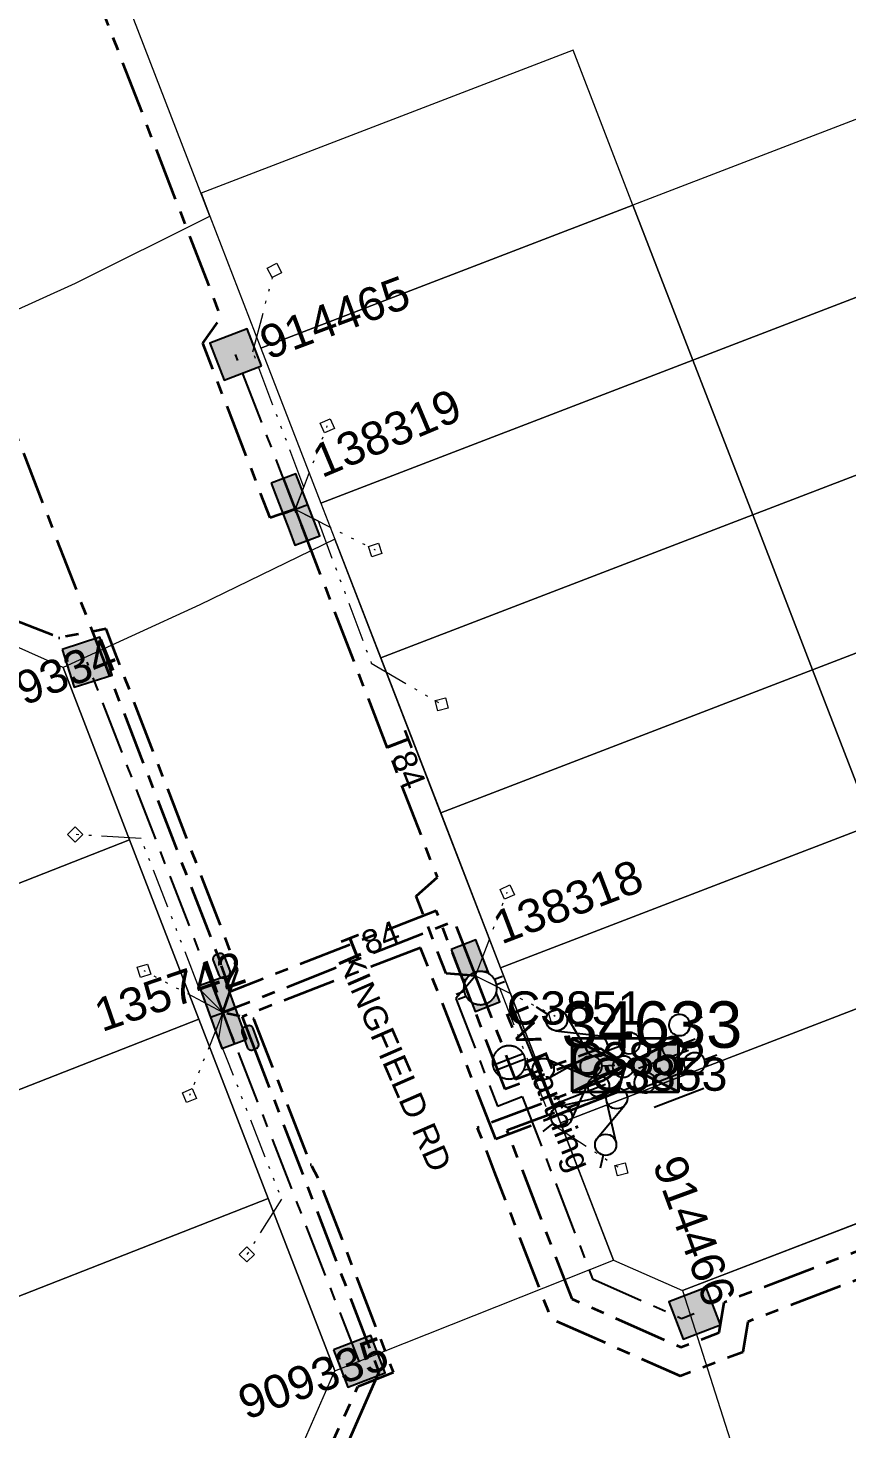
# Model space of a CAD drawing. Header units: metres. Extents: x 0 to 311505, y 0 to 6270811.
# Drawn here: x 310600.1 to 310661.7, y 6270496.5 to 6270601.9 of the extents above; entities that cross this region are included whole.
import ezdxf
from ezdxf.enums import TextEntityAlignment as Align

# ---------------------------------------------------------------- set-up
doc = ezdxf.new("R2010")
doc.units = ezdxf.units.M
doc.linetypes.add('Cable Exist UG', pattern=[7, 4, -1, 1, -1])
doc.linetypes.add('PHANTOMX2', pattern=[6.6, 3, -0.75, 0.2, -0.75, 0.2, -0.75, 0.2, -0.75])
doc.layers.get('0').update_dxf_attribs({"color": 6})
for name, color, linetype, lineweight in [('_User Miscellaneous1', 30, 'Continuous', 13), ('_User_HV_Exist', 1, 'Continuous', 35), ('_User_LV_Exist', 5, 'Continuous', 35), ('Cadastre Land Parcels_SP_EXT', 118, 'Continuous', 15), ('Cadastre Roads_SP_EXT', 218, 'Continuous', 15), ('Mains_HV_EXT', 13, 'Continuous', 25), ('Mains_LV_EXT', 163, 'Continuous', 25), ('Mains_LV_SL_EXT', 135, 'Continuous', 25), ('Services_SP_EXT', 42, 'PHANTOMX2', 20)]:
    doc.layers.add(name, color=color, linetype=linetype, lineweight=lineweight)
for name, color, linetype in [('Equip_HV_EXT', 7, 'Continuous'), ('Equip_LV_EXT', 7, 'Continuous'), ('Sub_SP_EXT', 7, 'Continuous'), ('SupportsUG_SP_LV_EXT', 7, 'Continuous'), ('SupportsUG_SP_LV_SL_EXT', 7, 'Continuous')]:
    doc.layers.add(name, color=color, linetype=linetype)
doc.styles.add('COLUMN_LABEL', font='arial.ttf', dxfattribs={"height": 2})
doc.styles.add('iecARIAL', font='arial.ttf', dxfattribs={"height": 2})
doc.styles.add('POLE_LABEL', font='arial.ttf', dxfattribs={"height": 2})
doc.styles.get("Standard").update_dxf_attribs({"font": 'arial.ttf'})
doc.styles.add('SWITCH_LABEL', font='arial.ttf', dxfattribs={"height": 2})
doc.linetypes.add('Cable E UG', pattern='A,5,-0.1,["E",Standard,S=1.5,R=0,X=0,Y=-0.75],-1.45', length=6.55)

# ---------------------------------------------------------------- blocks, each defined once
blk = doc.blocks.new('SUB_PADMOUNT_EXT')
at = {"ltscale": 10}
h = blk.add_hatch(color=256, dxfattribs=at)
h.dxf.hatch_style = 1
h.paths.add_polyline_path([(4, -2), (0, 0), (4, 2)])
h.paths.add_polyline_path([(-4, -2), (-4, 2), (0, 0)])
blk.add_line((4, 2), (-4, -2))
blk.add_lwpolyline([(-4, -2), (4, -2), (4, 2), (-4, 2)], close=True)
at = {"ltscale": 10, "flags": 128}
for points in [[(-4, -2), (-4, 2), (0, 0)], [(4, -2), (0, 0), (4, 2)]]:
    blk.add_lwpolyline(points, close=True, dxfattribs=at)
at = {"flags": 8}
blk.add_attdef('ASSET_NUM', text='', height=2.5, dxfattribs=at).set_placement((0, 5), align=Align.MIDDLE_CENTER)
for tag, flags, p in [('STREET_CODE', 9, (1.5, 0)), ('OPERATING_VOLTAGE', 9, (1.5, -0.4)), ('ORIENTATION', 9, (1.5, -0.6)), ('OWNED_BY', 9, (1.5, -0.8)), ('OPERATED_BY', 9, (1.5, -1)), ('NO_PHASES', 9, (1.5, -0.2)), ('CONSTRUCTED_VOLTAGE', 9, (1.5, -1.4)), ('SECONDARY_VOLTAGE', 9, (1.5, -1.6)), ('STATE', 9, (1.5, -1.8)), ('SUBSTATION_TYPE', 9, (1.5, -2.2)), ('MAINTAINED_BY', 9, (1.5, -1.2)), ('PARENT', 9, (1.5, -2)), ('SUBURB', 9, (1.5, -2.8)), ('STREETNAME', 9, (1.5, -3)), ('USAGE', 9, (1.5, -2.4)), ('LEGEND', 9, (1.5, -2.6)), ('LOCATION', 9, (1.5, -3.2)), ('Z', 1, (1.5, -3.6)), ('NOTES', 9, (1.5, -3.4))]:
    blk.add_attdef(tag, text='', height=0.2, dxfattribs=dict(flags=flags)).set_placement(p, align=Align.MIDDLE_LEFT)
blk = doc.blocks.new('COLUMN_EXT')
blk.add_hatch(color=256).paths.add_polyline_path([(1.5, -1.5), (1.5, 1.5), (-1.5, 1.5), (-1.5, -1.5)])
blk.add_lwpolyline([(1.5, 1.5), (-1.5, 1.5), (-1.5, -1.5), (1.5, -1.5)], close=True)
at = {"flags": 1}
blk.add_attdef('Z', (-1.81, 2.35), '', height=0.2, rotation=180, dxfattribs=at)
at = {"flags": 9}
for tag, p in [('STREETNAME', (-1.81, 1.6)), ('LOCATION', (-1.81, 1.4)), ('SUBURB', (-1.81, 1.8)), ('LEGEND', (-1.81, 1.2)), ('USAGE', (-1.81, 1)), ('NOTES', (-1.81, 2)), ('COLUMN_TYPE', (-1.81, 0.4)), ('OWNED_BY', (-1.81, 0.6)), ('STATE', (-1.81, 0.8))]:
    blk.add_attdef(tag, text='', height=0.2, rotation=180, dxfattribs=at).set_placement(p, align=Align.MIDDLE_LEFT)
for tag, style, p in [('STRUCTURE_PLANT_NUMBER', 'POLE_LABEL', (-1.81, -0.03)), ('STREET_CODE', 'COLUMN_LABEL', (-1.81, 0.2))]:
    blk.add_attdef(tag, text='', height=0.2, rotation=180, dxfattribs=dict(at, style=style)).set_placement(p, align=Align.MIDDLE_LEFT)
at = {"style": 'COLUMN_LABEL', "width": 0.9, "flags": 8}
blk.add_attdef('ASSET_NUM', text='', height=2, rotation=270, dxfattribs=at).set_placement((2, -4), align=Align.MIDDLE_LEFT)
blk = doc.blocks.new('PILLAR_EXT')
blk.add_hatch(color=256).paths.add_polyline_path([(-2.5, 1), (-2.5, -1), (2.5, -1), (2.5, 1)])
for p, q in [((-2.5, 0), (2.5, 0)), ((0, 1), (0, -1))]:
    blk.add_line(p, q)
at = {"ltscale": 10}
blk.add_line((2.5, 0), (-2.5, 0), dxfattribs=at)
blk.add_lwpolyline([(-2.5, -1), (-1.25, -1), (1.25, -1), (2.5, -1), (2.5, 1), (-2.5, 1)], close=True)
at = {"width": 0.9, "flags": 8}
blk.add_attdef('ASSET_NUM', text='', height=2, rotation=90, dxfattribs=at).set_placement((-2, 4), align=Align.MIDDLE_LEFT)
for tag, p, flags in [('OWNED_BY', (0, -0.2), 9), ('STATE', (0, -0.4), 9), ('SUPPORT_TYPE', (0, -0.6), 9), ('USAGE', (0, -0.8), 9), ('LEGEND', (0, -1), 9), ('LOCATION', (0, -1.2), 9), ('STREETNAME', (0, -1.8), 9), ('SUBURB', (0, -2), 1), ('NOTES', (0, -1.4), 9), ('PARENT', (0, -1.6), 9)]:
    blk.add_attdef(tag, p, '', height=0.2, dxfattribs=dict(flags=flags))
blk = doc.blocks.new('CCP_EXT')
at = {"flags": 9}
for tag, p in [('STATE', (0, -1.8)), ('USAGE', (0, -1.2)), ('LEGEND', (0, -1.4)), ('LIFE_SUPPORT', (0, -1.6)), ('NOTES', (0, -2))]:
    blk.add_attdef(tag, text='', height=0.2, dxfattribs=at).set_placement(p, align=Align.MIDDLE_LEFT)
at = {"transparency": 33554687}
blk.add_wipeout([(0, 0.57), (0.57, 0), (0, -0.57), (-0.57, 0)], dxfattribs=at)
blk.add_lwpolyline([(-0.57, 0), (0, 0.57), (0.57, 0), (0, -0.57), (-0.57, 0)])
at = {"flags": 1}
blk.add_attdef('Z', (0, 0), '', height=0.2, dxfattribs=at)
at = {"flags": 9}
for tag, p in [('CCP_TYPE', (0, 0)), ('CONSTRUCTED_VOLTAGE', (0, -0.2)), ('OPERATING_VOLTAGE', (0, -0.6)), ('ORIENTATION', (0, -0.8)), ('OWNED_BY', (0, -1)), ('NO_PHASES', (0, -0.4))]:
    blk.add_attdef(tag, text='', height=0.2, dxfattribs=at).set_placement(p, align=Align.MIDDLE_LEFT)
blk = doc.blocks.new('HV_STJ_EXT')
h = blk.add_hatch(color=256)
edge = h.paths.add_edge_path()
edge.add_ellipse((-0.59, 0.13), major_axis=(0.226, 0.226), ratio=1, start_angle=45, end_angle=135)
edge.add_line((-0.91, 0.13), (-0.91, -0.13))
edge.add_ellipse((-0.59, -0.13), major_axis=(0.226, 0.226), ratio=1, start_angle=135, end_angle=225)
edge.add_line((-0.59, -0.45), (0.59, -0.45))
edge.add_ellipse((0.59, -0.13), major_axis=(-0.226, 0.226), ratio=1, start_angle=135, end_angle=225)
edge.add_line((0.91, -0.13), (0.91, 0.13))
edge.add_ellipse((0.59, 0.13), major_axis=(-0.226, 0.226), ratio=1, start_angle=225, end_angle=315)
edge.add_line((0.59, 0.45), (-0.59, 0.45))
blk.add_lwpolyline([(-0.91, 0.13), (-0.91, -0.13, 0.414214), (-0.59, -0.45), (0.59, -0.45, 0.414214), (0.91, -0.13), (0.91, 0.13, 0.414214), (0.59, 0.45), (-0.59, 0.45, 0.414214)], format="xyb", close=True)
for tag, flags, p in [('ORIENTATION', 9, (1.5, 0)), ('Z', 1, (1.5, -0.8)), ('USAGE', 9, (1.5, -0.2)), ('LEGEND', 9, (1.5, -0.4)), ('NOTES', 9, (1.5, -0.6))]:
    blk.add_attdef(tag, text='', height=0.2, dxfattribs=dict(flags=flags)).set_placement(p, align=Align.MIDDLE_LEFT)
blk = doc.blocks.new('LV_UG_DFUSE_CLOSED_EXT')
for points in [[(1, 0), (0, 0)], [(5.04, 0.73), (2.16, -0.72)], [(5.05, -0.71), (2.16, 0.72)], [(6.2, 0.01), (7.2, 0.01)]]:
    blk.add_lwpolyline(points)
for centre in [(1.8, 0), (5.4, 0.01)]:
    blk.add_circle(centre, 0.8)
at = {"flags": 9}
for tag, p in [('ACTUAL_STATUS', (0, 0)), ('CONSTRUCTED_VOLTAGE', (0, -0.2)), ('OPERATING_VOLTAGE', (0, -0.6)), ('ORIENTATION', (0, -0.8)), ('STATE', (0, -1)), ('NO_PHASES', (0, -0.4)), ('SWITCH_TYPE', (0, -1.2)), ('USAGE', (0, -1.4)), ('NOTES', (0, -1.6))]:
    blk.add_attdef(tag, text='', height=0.2, dxfattribs=at).set_placement(p, align=Align.MIDDLE_LEFT)
at = {"flags": 1}
blk.add_attdef('Z', (0, 0), '', height=0.2, dxfattribs=at)
blk = doc.blocks.new('LV_UG_LINKS_OPEN_EXT')
at = {"layer": 'Equip_LV_EXT'}
for tag, height, flags, p in [('NO_PHASES', 0.167, 9, (3.17, -2)), ('OPERATING_VOLTAGE', 0.2, 9, (3, -2.6)), ('ORIENTATION', 0.2, 9, (3, -2.8)), ('STATE', 0.2, 9, (3, -3)), ('SWITCH_TYPE', 0.2, 9, (3, -3.2)), ('OWNED_BY', 0.2, 9, (3, -3.8)), ('OPERATED_BY', 0.2, 9, (3, -4)), ('USAGE', 0.2, 9, (3, -3.4)), ('NOTES', 0.2, 9, (3, -3.6)), ('MAINTAINED_BY', 0.2, 9, (3, -4.2)), ('TYPE', 0.2, 9, (3, -4.6)), ('Z', 0.2, 1, (3, -4.8)), ('NUMBER_OF_PHASES', 0.2, 9, (3, -4.4))]:
    blk.add_attdef(tag, text='', height=height, dxfattribs=dict(at, flags=flags)).set_placement(p, align=Align.MIDDLE_LEFT)
at = {"transparency": 33554687}
blk.add_wipeout([(4, 1.25), (3.97, 1.25), (3.94, 1.25), (3.91, 1.25), (3.88, 1.24), (3.85, 1.24), (3.82, 1.24), (3.79, 1.23), (3.76, 1.23), (3.73, 1.22), (3.7, 1.21), (3.67, 1.2), (3.64, 1.2), (3.61, 1.19), (3.58, 1.18), (3.55, 1.17), (3.52, 1.15), (3.49, 1.14), (3.47, 1.13), (3.44, 1.12), (3.41, 1.1), (3.38, 1.09), (3.36, 1.07), (3.33, 1.06), (3.31, 1.04), (3.28, 1.02), (3.26, 1), (3.23, 0.99), (3.21, 0.97), (3.18, 0.95), (3.16, 0.93), (3.14, 0.91), (3.12, 0.88), (3.09, 0.86), (3.07, 0.84), (3.05, 0.82), (3.03, 0.79), (3.01, 0.77), (3, 0.74), (2.98, 0.72), (2.96, 0.69), (2.94, 0.67), (2.93, 0.64), (2.91, 0.62), (2.9, 0.59), (2.88, 0.56), (2.87, 0.53), (2.86, 0.51), (2.85, 0.48), (2.83, 0.45), (2.82, 0.42), (2.81, 0.39), (2.8, 0.36), (2.8, 0.33), (2.79, 0.3), (2.78, 0.27), (2.77, 0.24), (2.77, 0.21), (2.76, 0.18), (2.76, 0.15), (2.76, 0.12), (2.75, 0.09), (2.75, 0.06), (2.75, 0.03), (2.75, 0), (2.75, -0.03), (2.75, -0.06), (2.75, -0.09), (2.76, -0.12), (2.76, -0.15), (2.76, -0.18), (2.77, -0.21), (2.77, -0.24), (2.78, -0.27), (2.79, -0.3), (2.8, -0.33), (2.8, -0.36), (2.81, -0.39), (2.82, -0.42), (2.83, -0.45), (2.85, -0.48), (2.86, -0.51), (2.87, -0.53), (2.88, -0.56), (2.9, -0.59), (2.91, -0.62), (2.93, -0.64), (2.94, -0.67), (2.96, -0.69), (2.98, -0.72), (3, -0.74), (3.01, -0.77), (3.03, -0.79), (3.05, -0.82), (3.07, -0.84), (3.09, -0.86), (3.12, -0.88), (3.14, -0.91), (3.16, -0.93), (3.18, -0.95), (3.21, -0.97), (3.23, -0.99), (3.26, -1), (3.28, -1.02), (3.31, -1.04), (3.33, -1.06), (3.36, -1.07), (3.38, -1.09), (3.41, -1.1), (3.44, -1.12), (3.47, -1.13), (3.49, -1.14), (3.52, -1.15), (3.55, -1.17), (3.58, -1.18), (3.61, -1.19), (3.64, -1.2), (3.67, -1.2), (3.7, -1.21), (3.73, -1.22), (3.76, -1.23), (3.79, -1.23), (3.82, -1.24), (3.85, -1.24), (3.88, -1.24), (3.91, -1.25), (3.94, -1.25), (3.97, -1.25), (4, -1.25), (4.03, -1.25), (4.06, -1.25), (4.09, -1.25), (4.12, -1.24), (4.15, -1.24), (4.18, -1.24), (4.21, -1.23), (4.24, -1.23), (4.27, -1.22), (4.3, -1.21), (4.33, -1.2), (4.36, -1.2), (4.39, -1.19), (4.42, -1.18), (4.45, -1.17), (4.48, -1.15), (4.51, -1.14), (4.53, -1.13), (4.56, -1.12), (4.59, -1.1), (4.62, -1.09), (4.64, -1.07), (4.67, -1.06), (4.69, -1.04), (4.72, -1.02), (4.74, -1), (4.77, -0.99), (4.79, -0.97), (4.82, -0.95), (4.84, -0.93), (4.86, -0.91), (4.88, -0.88), (4.91, -0.86), (4.93, -0.84), (4.95, -0.82), (4.97, -0.79), (4.99, -0.77), (5, -0.74), (5.02, -0.72), (5.04, -0.69), (5.06, -0.67), (5.07, -0.64), (5.09, -0.62), (5.1, -0.59), (5.12, -0.56), (5.13, -0.53), (5.14, -0.51), (5.15, -0.48), (5.17, -0.45), (5.18, -0.42), (5.19, -0.39), (5.2, -0.36), (5.2, -0.33), (5.21, -0.3), (5.22, -0.27), (5.23, -0.24), (5.23, -0.21), (5.24, -0.18), (5.24, -0.15), (5.24, -0.12), (5.25, -0.09), (5.25, -0.06), (5.25, -0.03), (5.25, 0), (5.25, 0.03), (5.25, 0.06), (5.25, 0.09), (5.24, 0.12), (5.24, 0.15), (5.24, 0.18), (5.23, 0.21), (5.23, 0.24), (5.22, 0.27), (5.21, 0.3), (5.2, 0.33), (5.2, 0.36), (5.19, 0.39), (5.18, 0.42), (5.17, 0.45), (5.15, 0.48), (5.14, 0.51), (5.13, 0.53), (5.12, 0.56), (5.1, 0.59), (5.09, 0.62), (5.07, 0.64), (5.06, 0.67), (5.04, 0.69), (5.02, 0.72), (5, 0.74), (4.99, 0.77), (4.97, 0.79), (4.95, 0.82), (4.93, 0.84), (4.91, 0.86), (4.88, 0.88), (4.86, 0.91), (4.84, 0.93), (4.82, 0.95), (4.79, 0.97), (4.77, 0.99), (4.74, 1), (4.72, 1.02), (4.69, 1.04), (4.67, 1.06), (4.64, 1.07), (4.62, 1.09), (4.59, 1.1), (4.56, 1.12), (4.53, 1.13), (4.51, 1.14), (4.48, 1.15), (4.45, 1.17), (4.42, 1.18), (4.39, 1.19), (4.36, 1.2), (4.33, 1.2), (4.3, 1.21), (4.27, 1.22), (4.24, 1.23), (4.21, 1.23), (4.18, 1.24), (4.15, 1.24), (4.12, 1.24), (4.09, 1.25), (4.06, 1.25), (4.03, 1.25)], dxfattribs=at).dxf.layer = 'Equip_LV_EXT'
at = {"layer": 'Equip_LV_EXT'}
for p, q in [((3.79, 1.86), (3.79, 1.23)), ((4.21, 1.86), (4.21, 1.23)), ((3.79, -1.23), (3.79, -1.86)), ((4.21, -1.23), (4.21, -1.86))]:
    blk.add_line(p, q, dxfattribs=at)
at = {"layer": 'Equip_LV_EXT', "flags": 128}
blk.add_lwpolyline([(4, 1.25), (3.97, 1.25), (3.94, 1.25), (3.91, 1.25), (3.88, 1.24), (3.85, 1.24), (3.82, 1.24), (3.79, 1.23), (3.76, 1.23), (3.73, 1.22), (3.7, 1.21), (3.67, 1.2), (3.64, 1.2), (3.61, 1.19), (3.58, 1.18), (3.55, 1.17), (3.52, 1.15), (3.49, 1.14), (3.47, 1.13), (3.44, 1.12), (3.41, 1.1), (3.38, 1.09), (3.36, 1.07), (3.33, 1.06), (3.31, 1.04), (3.28, 1.02), (3.26, 1), (3.23, 0.99), (3.21, 0.97), (3.18, 0.95), (3.16, 0.93), (3.14, 0.91), (3.12, 0.88), (3.09, 0.86), (3.07, 0.84), (3.05, 0.82), (3.03, 0.79), (3.01, 0.77), (3, 0.74), (2.98, 0.72), (2.96, 0.69), (2.94, 0.67), (2.93, 0.64), (2.91, 0.62), (2.9, 0.59), (2.88, 0.56), (2.87, 0.53), (2.86, 0.51), (2.85, 0.48), (2.83, 0.45), (2.82, 0.42), (2.81, 0.39), (2.8, 0.36), (2.8, 0.33), (2.79, 0.3), (2.78, 0.27), (2.77, 0.24), (2.77, 0.21), (2.76, 0.18), (2.76, 0.15), (2.76, 0.12), (2.75, 0.09), (2.75, 0.06), (2.75, 0.03), (2.75, 0), (2.75, -0.03), (2.75, -0.06), (2.75, -0.09), (2.76, -0.12), (2.76, -0.15), (2.76, -0.18), (2.77, -0.21), (2.77, -0.24), (2.78, -0.27), (2.79, -0.3), (2.8, -0.33), (2.8, -0.36), (2.81, -0.39), (2.82, -0.42), (2.83, -0.45), (2.85, -0.48), (2.86, -0.51), (2.87, -0.53), (2.88, -0.56), (2.9, -0.59), (2.91, -0.62), (2.93, -0.64), (2.94, -0.67), (2.96, -0.69), (2.98, -0.72), (3, -0.74), (3.01, -0.77), (3.03, -0.79), (3.05, -0.82), (3.07, -0.84), (3.09, -0.86), (3.12, -0.88), (3.14, -0.91), (3.16, -0.93), (3.18, -0.95), (3.21, -0.97), (3.23, -0.99), (3.26, -1), (3.28, -1.02), (3.31, -1.04), (3.33, -1.06), (3.36, -1.07), (3.38, -1.09), (3.41, -1.1), (3.44, -1.12), (3.47, -1.13), (3.49, -1.14), (3.52, -1.15), (3.55, -1.17), (3.58, -1.18), (3.61, -1.19), (3.64, -1.2), (3.67, -1.2), (3.7, -1.21), (3.73, -1.22), (3.76, -1.23), (3.79, -1.23), (3.82, -1.24), (3.85, -1.24), (3.88, -1.24), (3.91, -1.25), (3.94, -1.25), (3.97, -1.25), (4, -1.25), (4.03, -1.25), (4.06, -1.25), (4.09, -1.25), (4.12, -1.24), (4.15, -1.24), (4.18, -1.24), (4.21, -1.23), (4.24, -1.23), (4.27, -1.22), (4.3, -1.21), (4.33, -1.2), (4.36, -1.2), (4.39, -1.19), (4.42, -1.18), (4.45, -1.17), (4.48, -1.15), (4.51, -1.14), (4.53, -1.13), (4.56, -1.12), (4.59, -1.1), (4.62, -1.09), (4.64, -1.07), (4.67, -1.06), (4.69, -1.04), (4.72, -1.02), (4.74, -1), (4.77, -0.99), (4.79, -0.97), (4.82, -0.95), (4.84, -0.93), (4.86, -0.91), (4.88, -0.88), (4.91, -0.86), (4.93, -0.84), (4.95, -0.82), (4.97, -0.79), (4.99, -0.77), (5, -0.74), (5.02, -0.72), (5.04, -0.69), (5.06, -0.67), (5.07, -0.64), (5.09, -0.62), (5.1, -0.59), (5.12, -0.56), (5.13, -0.53), (5.14, -0.51), (5.15, -0.48), (5.17, -0.45), (5.18, -0.42), (5.19, -0.39), (5.2, -0.36), (5.2, -0.33), (5.21, -0.3), (5.22, -0.27), (5.23, -0.24), (5.23, -0.21), (5.24, -0.18), (5.24, -0.15), (5.24, -0.12), (5.25, -0.09), (5.25, -0.06), (5.25, -0.03), (5.25, 0), (5.25, 0.03), (5.25, 0.06), (5.25, 0.09), (5.24, 0.12), (5.24, 0.15), (5.24, 0.18), (5.23, 0.21), (5.23, 0.24), (5.22, 0.27), (5.21, 0.3), (5.2, 0.33), (5.2, 0.36), (5.19, 0.39), (5.18, 0.42), (5.17, 0.45), (5.15, 0.48), (5.14, 0.51), (5.13, 0.53), (5.12, 0.56), (5.1, 0.59), (5.09, 0.62), (5.07, 0.64), (5.06, 0.67), (5.04, 0.69), (5.02, 0.72), (5, 0.74), (4.99, 0.77), (4.97, 0.79), (4.95, 0.82), (4.93, 0.84), (4.91, 0.86), (4.88, 0.88), (4.86, 0.91), (4.84, 0.93), (4.82, 0.95), (4.79, 0.97), (4.77, 0.99), (4.74, 1), (4.72, 1.02), (4.69, 1.04), (4.67, 1.06), (4.64, 1.07), (4.62, 1.09), (4.59, 1.1), (4.56, 1.12), (4.53, 1.13), (4.51, 1.14), (4.48, 1.15), (4.45, 1.17), (4.42, 1.18), (4.39, 1.19), (4.36, 1.2), (4.33, 1.2), (4.3, 1.21), (4.27, 1.22), (4.24, 1.23), (4.21, 1.23), (4.18, 1.24), (4.15, 1.24), (4.12, 1.24), (4.09, 1.25), (4.06, 1.25), (4.03, 1.25)], close=True, dxfattribs=at)
at = {"layer": 'Equip_LV_EXT', "flags": 9}
for tag, p in [('ACTUAL_STATUS', (3.17, -1.67)), ('CONSTRUCTED_VOLTAGE', (3.17, -1.83))]:
    blk.add_attdef(tag, text='', height=0.167, dxfattribs=at).set_placement(p, align=Align.MIDDLE_LEFT)
blk = doc.blocks.new('LV_UG_LINKS_CLOSED_EXT')
at = {"layer": 'Equip_LV_EXT'}
for tag, flags, p in [('ACTUAL_STATUS', 9, (3, -2)), ('CONSTRUCTED_VOLTAGE', 9, (3, -2.2)), ('OPERATING_VOLTAGE', 9, (3, -2.6)), ('ORIENTATION', 9, (3, -2.8)), ('STATE', 9, (3, -3)), ('SWITCH_TYPE', 9, (3, -3.2)), ('NO_PHASES', 9, (3, -2.4)), ('OWNED_BY', 9, (3, -3.8)), ('OPERATED_BY', 9, (3, -4)), ('USAGE', 9, (3, -3.4)), ('NOTES', 9, (3, -3.6)), ('MAINTAINED_BY', 9, (3, -4.2)), ('TYPE', 9, (3, -4.6)), ('Z', 1, (3, -4.8)), ('NUMBER_OF_PHASES', 9, (3, -4.4))]:
    blk.add_attdef(tag, text='', height=0.2, dxfattribs=dict(at, flags=flags)).set_placement(p, align=Align.MIDDLE_LEFT)
at = {"transparency": 33554687}
blk.add_wipeout([(4, 1.25), (3.97, 1.25), (3.94, 1.25), (3.91, 1.25), (3.88, 1.24), (3.85, 1.24), (3.82, 1.24), (3.79, 1.23), (3.76, 1.23), (3.73, 1.22), (3.7, 1.21), (3.67, 1.2), (3.64, 1.2), (3.61, 1.19), (3.58, 1.18), (3.55, 1.17), (3.52, 1.15), (3.49, 1.14), (3.47, 1.13), (3.44, 1.12), (3.41, 1.1), (3.38, 1.09), (3.36, 1.07), (3.33, 1.06), (3.31, 1.04), (3.28, 1.02), (3.26, 1), (3.23, 0.99), (3.21, 0.97), (3.18, 0.95), (3.16, 0.93), (3.14, 0.91), (3.12, 0.88), (3.09, 0.86), (3.07, 0.84), (3.05, 0.82), (3.03, 0.79), (3.01, 0.77), (3, 0.74), (2.98, 0.72), (2.96, 0.69), (2.94, 0.67), (2.93, 0.64), (2.91, 0.62), (2.9, 0.59), (2.88, 0.56), (2.87, 0.53), (2.86, 0.51), (2.85, 0.48), (2.83, 0.45), (2.82, 0.42), (2.81, 0.39), (2.8, 0.36), (2.8, 0.33), (2.79, 0.3), (2.78, 0.27), (2.77, 0.24), (2.77, 0.21), (2.76, 0.18), (2.76, 0.15), (2.76, 0.12), (2.75, 0.09), (2.75, 0.06), (2.75, 0.03), (2.75, 0), (2.75, -0.03), (2.75, -0.06), (2.75, -0.09), (2.76, -0.12), (2.76, -0.15), (2.76, -0.18), (2.77, -0.21), (2.77, -0.24), (2.78, -0.27), (2.79, -0.3), (2.8, -0.33), (2.8, -0.36), (2.81, -0.39), (2.82, -0.42), (2.83, -0.45), (2.85, -0.48), (2.86, -0.51), (2.87, -0.53), (2.88, -0.56), (2.9, -0.59), (2.91, -0.62), (2.93, -0.64), (2.94, -0.67), (2.96, -0.69), (2.98, -0.72), (3, -0.74), (3.01, -0.77), (3.03, -0.79), (3.05, -0.82), (3.07, -0.84), (3.09, -0.86), (3.12, -0.88), (3.14, -0.91), (3.16, -0.93), (3.18, -0.95), (3.21, -0.97), (3.23, -0.99), (3.26, -1), (3.28, -1.02), (3.31, -1.04), (3.33, -1.06), (3.36, -1.07), (3.38, -1.09), (3.41, -1.1), (3.44, -1.12), (3.47, -1.13), (3.49, -1.14), (3.52, -1.15), (3.55, -1.17), (3.58, -1.18), (3.61, -1.19), (3.64, -1.2), (3.67, -1.2), (3.7, -1.21), (3.73, -1.22), (3.76, -1.23), (3.79, -1.23), (3.82, -1.24), (3.85, -1.24), (3.88, -1.24), (3.91, -1.25), (3.94, -1.25), (3.97, -1.25), (4, -1.25), (4.03, -1.25), (4.06, -1.25), (4.09, -1.25), (4.12, -1.24), (4.15, -1.24), (4.18, -1.24), (4.21, -1.23), (4.24, -1.23), (4.27, -1.22), (4.3, -1.21), (4.33, -1.2), (4.36, -1.2), (4.39, -1.19), (4.42, -1.18), (4.45, -1.17), (4.48, -1.15), (4.51, -1.14), (4.53, -1.13), (4.56, -1.12), (4.59, -1.1), (4.62, -1.09), (4.64, -1.07), (4.67, -1.06), (4.69, -1.04), (4.72, -1.02), (4.74, -1), (4.77, -0.99), (4.79, -0.97), (4.82, -0.95), (4.84, -0.93), (4.86, -0.91), (4.88, -0.88), (4.91, -0.86), (4.93, -0.84), (4.95, -0.82), (4.97, -0.79), (4.99, -0.77), (5, -0.74), (5.02, -0.72), (5.04, -0.69), (5.06, -0.67), (5.07, -0.64), (5.09, -0.62), (5.1, -0.59), (5.12, -0.56), (5.13, -0.53), (5.14, -0.51), (5.15, -0.48), (5.17, -0.45), (5.18, -0.42), (5.19, -0.39), (5.2, -0.36), (5.2, -0.33), (5.21, -0.3), (5.22, -0.27), (5.23, -0.24), (5.23, -0.21), (5.24, -0.18), (5.24, -0.15), (5.24, -0.12), (5.25, -0.09), (5.25, -0.06), (5.25, -0.03), (5.25, 0), (5.25, 0.03), (5.25, 0.06), (5.25, 0.09), (5.24, 0.12), (5.24, 0.15), (5.24, 0.18), (5.23, 0.21), (5.23, 0.24), (5.22, 0.27), (5.21, 0.3), (5.2, 0.33), (5.2, 0.36), (5.19, 0.39), (5.18, 0.42), (5.17, 0.45), (5.15, 0.48), (5.14, 0.51), (5.13, 0.53), (5.12, 0.56), (5.1, 0.59), (5.09, 0.62), (5.07, 0.64), (5.06, 0.67), (5.04, 0.69), (5.02, 0.72), (5, 0.74), (4.99, 0.77), (4.97, 0.79), (4.95, 0.82), (4.93, 0.84), (4.91, 0.86), (4.88, 0.88), (4.86, 0.91), (4.84, 0.93), (4.82, 0.95), (4.79, 0.97), (4.77, 0.99), (4.74, 1), (4.72, 1.02), (4.69, 1.04), (4.67, 1.06), (4.64, 1.07), (4.62, 1.09), (4.59, 1.1), (4.56, 1.12), (4.53, 1.13), (4.51, 1.14), (4.48, 1.15), (4.45, 1.17), (4.42, 1.18), (4.39, 1.19), (4.36, 1.2), (4.33, 1.2), (4.3, 1.21), (4.27, 1.22), (4.24, 1.23), (4.21, 1.23), (4.18, 1.24), (4.15, 1.24), (4.12, 1.24), (4.09, 1.25), (4.06, 1.25), (4.03, 1.25)], dxfattribs=at).dxf.layer = 'Equip_LV_EXT'
at = {"layer": 'Equip_LV_EXT'}
for p, q in [((3.79, 1.23), (3.79, -1.23)), ((4.21, 1.23), (4.21, -1.23))]:
    blk.add_line(p, q, dxfattribs=at)
at = {"layer": 'Equip_LV_EXT', "flags": 128}
blk.add_lwpolyline([(4, 1.25), (3.97, 1.25), (3.94, 1.25), (3.91, 1.25), (3.88, 1.24), (3.85, 1.24), (3.82, 1.24), (3.79, 1.23), (3.76, 1.23), (3.73, 1.22), (3.7, 1.21), (3.67, 1.2), (3.64, 1.2), (3.61, 1.19), (3.58, 1.18), (3.55, 1.17), (3.52, 1.15), (3.49, 1.14), (3.47, 1.13), (3.44, 1.12), (3.41, 1.1), (3.38, 1.09), (3.36, 1.07), (3.33, 1.06), (3.31, 1.04), (3.28, 1.02), (3.26, 1), (3.23, 0.99), (3.21, 0.97), (3.18, 0.95), (3.16, 0.93), (3.14, 0.91), (3.12, 0.88), (3.09, 0.86), (3.07, 0.84), (3.05, 0.82), (3.03, 0.79), (3.01, 0.77), (3, 0.74), (2.98, 0.72), (2.96, 0.69), (2.94, 0.67), (2.93, 0.64), (2.91, 0.62), (2.9, 0.59), (2.88, 0.56), (2.87, 0.53), (2.86, 0.51), (2.85, 0.48), (2.83, 0.45), (2.82, 0.42), (2.81, 0.39), (2.8, 0.36), (2.8, 0.33), (2.79, 0.3), (2.78, 0.27), (2.77, 0.24), (2.77, 0.21), (2.76, 0.18), (2.76, 0.15), (2.76, 0.12), (2.75, 0.09), (2.75, 0.06), (2.75, 0.03), (2.75, 0), (2.75, -0.03), (2.75, -0.06), (2.75, -0.09), (2.76, -0.12), (2.76, -0.15), (2.76, -0.18), (2.77, -0.21), (2.77, -0.24), (2.78, -0.27), (2.79, -0.3), (2.8, -0.33), (2.8, -0.36), (2.81, -0.39), (2.82, -0.42), (2.83, -0.45), (2.85, -0.48), (2.86, -0.51), (2.87, -0.53), (2.88, -0.56), (2.9, -0.59), (2.91, -0.62), (2.93, -0.64), (2.94, -0.67), (2.96, -0.69), (2.98, -0.72), (3, -0.74), (3.01, -0.77), (3.03, -0.79), (3.05, -0.82), (3.07, -0.84), (3.09, -0.86), (3.12, -0.88), (3.14, -0.91), (3.16, -0.93), (3.18, -0.95), (3.21, -0.97), (3.23, -0.99), (3.26, -1), (3.28, -1.02), (3.31, -1.04), (3.33, -1.06), (3.36, -1.07), (3.38, -1.09), (3.41, -1.1), (3.44, -1.12), (3.47, -1.13), (3.49, -1.14), (3.52, -1.15), (3.55, -1.17), (3.58, -1.18), (3.61, -1.19), (3.64, -1.2), (3.67, -1.2), (3.7, -1.21), (3.73, -1.22), (3.76, -1.23), (3.79, -1.23), (3.82, -1.24), (3.85, -1.24), (3.88, -1.24), (3.91, -1.25), (3.94, -1.25), (3.97, -1.25), (4, -1.25), (4.03, -1.25), (4.06, -1.25), (4.09, -1.25), (4.12, -1.24), (4.15, -1.24), (4.18, -1.24), (4.21, -1.23), (4.24, -1.23), (4.27, -1.22), (4.3, -1.21), (4.33, -1.2), (4.36, -1.2), (4.39, -1.19), (4.42, -1.18), (4.45, -1.17), (4.48, -1.15), (4.51, -1.14), (4.53, -1.13), (4.56, -1.12), (4.59, -1.1), (4.62, -1.09), (4.64, -1.07), (4.67, -1.06), (4.69, -1.04), (4.72, -1.02), (4.74, -1), (4.77, -0.99), (4.79, -0.97), (4.82, -0.95), (4.84, -0.93), (4.86, -0.91), (4.88, -0.88), (4.91, -0.86), (4.93, -0.84), (4.95, -0.82), (4.97, -0.79), (4.99, -0.77), (5, -0.74), (5.02, -0.72), (5.04, -0.69), (5.06, -0.67), (5.07, -0.64), (5.09, -0.62), (5.1, -0.59), (5.12, -0.56), (5.13, -0.53), (5.14, -0.51), (5.15, -0.48), (5.17, -0.45), (5.18, -0.42), (5.19, -0.39), (5.2, -0.36), (5.2, -0.33), (5.21, -0.3), (5.22, -0.27), (5.23, -0.24), (5.23, -0.21), (5.24, -0.18), (5.24, -0.15), (5.24, -0.12), (5.25, -0.09), (5.25, -0.06), (5.25, -0.03), (5.25, 0), (5.25, 0.03), (5.25, 0.06), (5.25, 0.09), (5.24, 0.12), (5.24, 0.15), (5.24, 0.18), (5.23, 0.21), (5.23, 0.24), (5.22, 0.27), (5.21, 0.3), (5.2, 0.33), (5.2, 0.36), (5.19, 0.39), (5.18, 0.42), (5.17, 0.45), (5.15, 0.48), (5.14, 0.51), (5.13, 0.53), (5.12, 0.56), (5.1, 0.59), (5.09, 0.62), (5.07, 0.64), (5.06, 0.67), (5.04, 0.69), (5.02, 0.72), (5, 0.74), (4.99, 0.77), (4.97, 0.79), (4.95, 0.82), (4.93, 0.84), (4.91, 0.86), (4.88, 0.88), (4.86, 0.91), (4.84, 0.93), (4.82, 0.95), (4.79, 0.97), (4.77, 0.99), (4.74, 1), (4.72, 1.02), (4.69, 1.04), (4.67, 1.06), (4.64, 1.07), (4.62, 1.09), (4.59, 1.1), (4.56, 1.12), (4.53, 1.13), (4.51, 1.14), (4.48, 1.15), (4.45, 1.17), (4.42, 1.18), (4.39, 1.19), (4.36, 1.2), (4.33, 1.2), (4.3, 1.21), (4.27, 1.22), (4.24, 1.23), (4.21, 1.23), (4.18, 1.24), (4.15, 1.24), (4.12, 1.24), (4.09, 1.25), (4.06, 1.25), (4.03, 1.25)], close=True, dxfattribs=at)
blk = doc.blocks.new('SWG_HOLEC_SU_EXT')
blk.add_line((1.8, -2), (5.8, -2))
for points in [[(1, 0), (0, 0)], [(6.6, 0), (7.6, 0)]]:
    blk.add_lwpolyline(points)
for points in [[(1.8, -0.8, 1), (1.8, 0.8, 1)], [(5.8, -0.8, 1), (5.8, 0.8, 1)]]:
    blk.add_lwpolyline(points, format="xyb", close=True)
at = {"style": 'SWITCH_LABEL', "flags": 8}
blk.add_attdef('ASSET_NUM', text='', height=2.5, rotation=179.9544, dxfattribs=at).set_placement((-2.4, 0), align=Align.MIDDLE_LEFT)
at = {"flags": 1}
blk.add_attdef('Z', (0, 0), '', height=0.2, dxfattribs=at)
at = {"flags": 9}
for tag, p in [('ACTUAL_STATUS', (0, -0.4)), ('CONSTRUCTED_VOLTAGE', (0, -0.6)), ('OPERATING_VOLTAGE', (0, -1)), ('NO_PHASES', (0, -0.8)), ('ORIENTATION', (0, -1.2)), ('OWNED_BY', (0, -1.4)), ('STATE', (0, -1.8)), ('SWITCH_TYPE', (0, -2)), ('PARENT', (0, -1.6)), ('USAGE', (0, -2.2)), ('STREETNAME', (0, -2.6)), ('SUBURB', (0, -2.8)), ('LOCATION', (0, -2.4)), ('NOTES', (0, -3))]:
    blk.add_attdef(tag, text='', height=0.2, dxfattribs=at).set_placement(p, align=Align.MIDDLE_LEFT)
at = {"style": 'SWITCH_LABEL', "flags": 9}
blk.add_attdef('STREET_CODE', text='', height=0.2, dxfattribs=at).set_placement((0, -0.2), align=Align.MIDDLE_LEFT)

msp = doc.modelspace()

# ---------------------------------------------------------------- linework, layer by layer
at = {"layer": 'Cadastre Land Parcels_SP_EXT', "linetype": 'Continuous'}
for points in [[(310645.63, 6270588.55), (310641.13, 6270600.21), (310613.14, 6270589.45), (310613.8, 6270587.73), (310617.65, 6270577.79), (310645.63, 6270588.55)], [(310678.13, 6270587.66), (310673.62, 6270599.31), (310645.63, 6270588.55), (310650.14, 6270576.9), (310678.13, 6270587.66)], [(310650.14, 6270576.9), (310645.63, 6270588.55), (310617.65, 6270577.79), (310622.15, 6270566.14), (310650.14, 6270576.9)], [(310682.63, 6270576), (310678.13, 6270587.66), (310650.14, 6270576.9), (310654.65, 6270565.25), (310682.63, 6270576)], [(310654.65, 6270565.25), (310650.14, 6270576.9), (310622.15, 6270566.14), (310623.2, 6270563.42), (310626.66, 6270554.49), (310654.65, 6270565.25)], [(310687.14, 6270564.35), (310682.63, 6270576), (310654.65, 6270565.25), (310659.15, 6270553.59), (310687.14, 6270564.35)], [(310659.15, 6270553.59), (310654.65, 6270565.25), (310626.66, 6270554.49), (310631.17, 6270542.83), (310659.15, 6270553.59)], [(310691.65, 6270552.7), (310687.14, 6270564.35), (310659.15, 6270553.59), (310663.66, 6270541.94), (310691.65, 6270552.7)], [(310607.77, 6270540.8), (310602.76, 6270553.77), (310597.58, 6270556.07), (310572.12, 6270546.08), (310578.58, 6270529.36), (310607.77, 6270540.8)], [(310663.66, 6270541.94), (310659.15, 6270553.59), (310631.17, 6270542.83), (310635.67, 6270531.18), (310663.66, 6270541.94)], [(310668.17, 6270530.29), (310663.66, 6270541.94), (310635.67, 6270531.18), (310640.18, 6270519.52), (310668.17, 6270530.29)], [(310612.98, 6270527.31), (310607.77, 6270540.8), (310578.58, 6270529.36), (310583.79, 6270515.87), (310612.98, 6270527.31)], [(310673.6, 6270516.22), (310668.17, 6270530.29), (310640.18, 6270519.52), (310644.17, 6270509.19), (310649.35, 6270506.9), (310673.6, 6270516.22)], [(310618.19, 6270513.83), (310612.98, 6270527.31), (310583.79, 6270515.87), (310589, 6270502.39), (310618.19, 6270513.83)], [(310620.93, 6270495.64), (310623.2, 6270500.86), (310618.19, 6270513.83), (310589, 6270502.39), (310595.46, 6270485.66), (310620.93, 6270495.64)]]:
    msp.add_lwpolyline(points, close=True, dxfattribs=at)
at = {"layer": 'Cadastre Roads_SP_EXT', "linetype": 'Continuous'}
for points in [[(310603.7, 6270582.69), (310613.8, 6270587.73), (310595.65, 6270634.68), (310584.72, 6270631.87), (310574.32, 6270627.38), (310583.86, 6270602.7), (310593.39, 6270578.02), (310603.7, 6270582.69)], [(310704.54, 6270503.61), (310697.86, 6270525.55), (310649.35, 6270506.9), (310656.35, 6270485), (310704.54, 6270503.61)]]:
    msp.add_lwpolyline(points, close=True, dxfattribs=at)
at = {"layer": 'Mains_LV_SL_EXT', "color": 4, "linetype": 'Cable Exist UG'}
msp.add_lwpolyline([(310620.23, 6270565.68), (310615.74, 6270577.32)], dxfattribs=at)

# ---------------------------------------------------------------- block references
at = {"layer": 'Equip_HV_EXT'}
for p, rotation in [((310614.69, 6270531.34), 111.3179123944316), ((310616.84, 6270525.91), 289.7671687709476)]:
    msp.add_blockref('HV_STJ_EXT', p, dxfattribs=dict(at, rotation=rotation))
ref = msp.add_blockref('SWG_HOLEC_SU_EXT', (310644.84, 6270521.93), dxfattribs=dict(at, rotation=20.87688684663676))
ref.add_attrib('ASSET_NUM', 'C3853', dxfattribs={"layer": '0', "height": 2.5, "style": 'SWITCH_LABEL'}).set_placement((310642.45, 6270523.18), align=Align.MIDDLE_LEFT)
at = {"layer": 'Equip_LV_EXT'}
for p, rotation in [((310644.28, 6270523.85), 182.8790171406367), ((310644.45, 6270523.4), 218.8790165946968)]:
    msp.add_blockref('LV_UG_DFUSE_CLOSED_EXT', p, dxfattribs=dict(at, rotation=rotation))
at = {"layer": 'Sub_SP_EXT'}
ref = msp.add_blockref('SUB_PADMOUNT_EXT', (310645.06, 6270523.86), dxfattribs=at)
ref.add_attrib('ASSET_NUM', '34633', dxfattribs={"layer": '0', "height": 3.5}).set_placement((310647.06, 6270524.11), align=Align.BOTTOM_CENTER)
at = {"layer": 'SupportsUG_SP_LV_EXT'}
ref = msp.add_blockref('PILLAR_EXT', (310620.24, 6270565.66), dxfattribs=dict(at, rotation=291.1213316555944))
ref.add_attrib('ASSET_NUM', '138319', dxfattribs={"layer": '0', "height": 2.5, "rotation": 22.7753, "style": 'iecARIAL'}).set_placement((310621.74, 6270569.16), align=Align.MIDDLE_LEFT)
ref = msp.add_blockref('PILLAR_EXT', (310633.79, 6270530.59), dxfattribs=dict(at, rotation=291.1213315933746))
ref.add_attrib('ASSET_NUM', '138318', dxfattribs={"layer": '0', "height": 2.5, "rotation": 20.8484, "style": 'iecARIAL'}).set_placement((310635.29, 6270534.09), align=Align.MIDDLE_LEFT)
ref = msp.add_blockref('PILLAR_EXT', (310614.79, 6270527.81), dxfattribs=dict(at, rotation=110.03989855715))
ref.add_attrib('ASSET_NUM', '135742', dxfattribs={"layer": '0', "height": 2.5, "rotation": 19.0101, "style": 'iecARIAL'}).set_placement((310616.29, 6270531.31), align=Align.MIDDLE_RIGHT)
at = {"layer": 'SupportsUG_SP_LV_SL_EXT'}
ref = msp.add_blockref('COLUMN_EXT', (310615.74, 6270577.32), dxfattribs=dict(at, rotation=291.1213316555944))
ref.add_attrib('ASSET_NUM', '914465', dxfattribs={"layer": '0', "height": 2.5, "rotation": 20.4709, "style": 'COLUMN_LABEL'}).set_placement((310617.74, 6270578.07), align=Align.MIDDLE_LEFT)
ref = msp.add_blockref('COLUMN_EXT', (310604.57, 6270554.17), dxfattribs=dict(at, rotation=107.8966175841075))
ref.add_attrib('ASSET_NUM', '909334', dxfattribs={"layer": '0', "height": 2.5, "rotation": 21.7775, "style": 'COLUMN_LABEL'}).set_placement((310606.57, 6270554.92), align=Align.MIDDLE_RIGHT)
ref = msp.add_blockref('COLUMN_EXT', (310650.28, 6270505.19), dxfattribs=dict(at, rotation=21.0068381093854))
ref.add_attrib('ASSET_NUM', '914466', dxfattribs={"layer": '0', "height": 2.5, "rotation": 290.1897, "style": 'COLUMN_LABEL'}).set_placement((310652.28, 6270505.94), align=Align.MIDDLE_RIGHT)
ref = msp.add_blockref('COLUMN_EXT', (310625.05, 6270501.58), dxfattribs=dict(at, rotation=110.9205705936845))
ref.add_attrib('ASSET_NUM', '909335', dxfattribs={"layer": '0', "height": 2.5, "rotation": 20.0935, "style": 'COLUMN_LABEL'}).set_placement((310627.05, 6270502.33), align=Align.MIDDLE_RIGHT)

# ---------------------------------------------------------------- texts
at = {"layer": 'Cadastre Roads_SP_EXT'}
msp.add_text('KINGFIELD RD', height=1.8, rotation=293.5363, dxfattribs=at).set_placement((310623.39, 6270531.79))
at = {"layer": 'Mains_LV_EXT'}
for rotation, p in [(291.1213, (310626.87, 6270548.49)), (21.5514, (310624.25, 6270531.54))]:
    msp.add_text('T84', height=1.8, rotation=rotation, dxfattribs=at).set_placement(p)

# ---------------------------------------------------------------- next in the draw order: block references
at = {"layer": 'Services_SP_EXT'}
for p, rotation in [((310618.66, 6270583.65), 251.9418586571987), ((310622.64, 6270571.95), 249.1213317461726), ((310626.24, 6270562.62), 153.1213316300378), ((310631.25, 6270551), 149.1729517460803), ((310636.18, 6270536.88), 249.1213317461726), ((310608.85, 6270530.96), 332.0398985158442), ((310639.79, 6270527.55), 240.9356470337408), ((310612.27, 6270521.57), 68.03989851710445), ((310644.77, 6270516.02), 149.4632670176803)]:
    msp.add_blockref('CCP_EXT', p, dxfattribs=dict(at, rotation=rotation))
for p in [(310603.67, 6270541.21), (310616.59, 6270509.62)]:
    msp.add_blockref('CCP_EXT', p, dxfattribs=at)

# ---------------------------------------------------------------- next in the draw order: linework, layer by layer
at = {"layer": '_User_HV_Exist', "linetype": 'Cable Exist UG', "transparency": 33554674}
for points in [[(310457.07, 6270580.48), (310458.69, 6270581.53), (310456.13, 6270588.53), (310456.13, 6270588.53), (310481.93, 6270598.69), (310482.92, 6270599.08), (310482.92, 6270599.08), (310496.09, 6270604.25), (310496.89, 6270604.55), (310496.89, 6270604.55), (310510.27, 6270609.79), (310514.59, 6270611.44), (310514.59, 6270611.44), (310526.3, 6270616.07), (310554.64, 6270627.16), (310554.64, 6270627.16), (310569.26, 6270632.83), (310576.75, 6270629.44), (310586.67, 6270603.76), (310587.14, 6270602.53), (310587.14, 6270602.53), (310614.69, 6270531.34)], [(310616.84, 6270525.91), (310626.52, 6270500.76), (310625.87, 6270499.29), (310625.87, 6270499.29), (310623.21, 6270493.27), (310628.51, 6270479.61), (310628.51, 6270479.61), (310517.69, 6270436.78), (310520.66, 6270429.23), (310520.63, 6270429.47), (310522.15, 6270428.12)]]:
    msp.add_lwpolyline(points, dxfattribs=at)
at = {"layer": '_User_LV_Exist', "linetype": 'Cable Exist UG', "flags": 128}
for points in [[(310620.23, 6270565.68), (310618.34, 6270565.03), (310618.34, 6270565.03), (310613.27, 6270578.17), (310614.65, 6270580.14), (310602.25, 6270612.24)], [(310614.79, 6270527.81), (310615.89, 6270531.03), (310615.89, 6270531.03), (310606.68, 6270554.88), (310606, 6270556.67), (310602.47, 6270556.01), (310602.47, 6270556.01), (310597.87, 6270557.82), (310573.84, 6270548.53), (310573.16, 6270550.41), (310573.16, 6270550.41), (310570.86, 6270549.52), (310557.8, 6270544.47), (310545.26, 6270539.62), (310545.31, 6270537.5)]]:
    msp.add_lwpolyline(points, dxfattribs=at)
at = {"layer": 'Cadastre Roads_SP_EXT', "linetype": 'Continuous'}
msp.add_lwpolyline([(310633.7, 6270505.03), (310644.17, 6270509.19), (310623.2, 6270563.42), (310613.05, 6270558.48), (310602.76, 6270553.77), (310607.77, 6270540.8), (310612.98, 6270527.31), (310618.19, 6270513.83), (310623.2, 6270500.86), (310633.7, 6270505.03)], close=True, dxfattribs=at)
at = {"layer": 'Mains_HV_EXT', "linetype": 'Cable Exist UG'}
for points in [[(310457.07, 6270580.48), (310458.69, 6270581.53), (310456.13, 6270588.53), (310456.13, 6270588.53), (310481.93, 6270598.69), (310482.92, 6270599.08), (310482.92, 6270599.08), (310496.09, 6270604.25), (310496.89, 6270604.55), (310496.89, 6270604.55), (310510.27, 6270609.79), (310514.59, 6270611.44), (310514.59, 6270611.44), (310526.3, 6270616.07), (310554.64, 6270627.16), (310554.64, 6270627.16), (310569.26, 6270632.83), (310576.75, 6270629.44), (310586.67, 6270603.76), (310587.14, 6270602.53), (310587.14, 6270602.53), (310614.69, 6270531.34)], [(310616.84, 6270525.91), (310626.52, 6270500.76), (310625.87, 6270499.29), (310625.87, 6270499.29), (310623.21, 6270493.27), (310628.51, 6270479.61), (310628.51, 6270479.61), (310517.69, 6270436.78), (310520.66, 6270429.23), (310520.63, 6270429.47), (310522.15, 6270428.12)]]:
    msp.add_lwpolyline(points, dxfattribs=at)
at = {"layer": 'Mains_LV_SL_EXT', "color": 4, "linetype": 'Cable Exist UG'}
for points in [[(310614.79, 6270527.81), (310604.57, 6270554.17)], [(310625.05, 6270501.52), (310614.79, 6270527.81)]]:
    msp.add_lwpolyline(points, dxfattribs=at)
at = {"layer": 'Services_SP_EXT'}
for points in [[(310620.23, 6270565.68), (310620.88, 6270567.34), (310617.04, 6270577.53), (310618.66, 6270583.65)], [(310620.24, 6270565.66), (310622.64, 6270571.95)], [(310620.24, 6270565.66), (310626.24, 6270562.62)], [(310620.25, 6270565.65), (310621.94, 6270564.8), (310625.95, 6270554.09), (310631.25, 6270551)], [(310614.79, 6270527.81), (310613.03, 6270529.58), (310613.03, 6270529.58), (310608.64, 6270540.9), (310603.67, 6270541.21)], [(310614.79, 6270527.81), (310608.85, 6270530.96)], [(310614.79, 6270527.81), (310612.27, 6270521.57)], [(310614.79, 6270527.81), (310614.46, 6270525.9), (310614.46, 6270525.9), (310619.19, 6270513.78), (310616.59, 6270509.62)]]:
    msp.add_lwpolyline(points, dxfattribs=at)

# ---------------------------------------------------------------- next in the draw order: block references
at = {"layer": '_User Miscellaneous1'}
ref = msp.add_blockref('SUB_PADMOUNT_EXT', (310645.06, 6270523.86), dxfattribs=at)
ref.add_attrib('ASSET_NUM', '34633', dxfattribs={"layer": '0', "height": 3.5}).set_placement((310647.06, 6270524.11), align=Align.BOTTOM_CENTER)
at = {"layer": '_User_HV_Exist', "transparency": 33554674}
ref = msp.add_blockref('SUB_PADMOUNT_EXT', (310645.06, 6270523.86), dxfattribs=at)
ref.add_attrib('ASSET_NUM', '34633', dxfattribs={"layer": '0', "height": 3.5}).set_placement((310647.06, 6270524.11), align=Align.BOTTOM_CENTER)
at = {"layer": '_User_LV_Exist'}
ref = msp.add_blockref('SUB_PADMOUNT_EXT', (310645.06, 6270523.86), dxfattribs=at)
ref.add_attrib('ASSET_NUM', '34633', dxfattribs={"layer": '0', "height": 3.5}).set_placement((310647.06, 6270524.11), align=Align.BOTTOM_CENTER)
at = {"layer": 'Equip_HV_EXT'}
ref = msp.add_blockref('SWG_HOLEC_SU_EXT', (310643.23, 6270523.09), dxfattribs=dict(at, rotation=21.29658892693633))
ref.add_attrib('ASSET_NUM', 'C3852', dxfattribs={"layer": '0', "height": 2.5, "style": 'SWITCH_LABEL'}).set_placement((310640.83, 6270524.34), align=Align.MIDDLE_LEFT)
at = {"layer": 'Equip_LV_EXT'}
for p, rotation in [((310644.42, 6270524.3), 146.8790164482985), ((310644.84, 6270523.12), 256.4220875029668)]:
    msp.add_blockref('LV_UG_DFUSE_CLOSED_EXT', p, dxfattribs=dict(at, rotation=rotation))

# ---------------------------------------------------------------- next in the draw order: block references
at = {"layer": 'Equip_LV_EXT', "rotation": 291.1213316555944}
for name, p in [('LV_UG_LINKS_OPEN_EXT', (310632.71, 6270533.39)), ('LV_UG_LINKS_CLOSED_EXT', (310634.87, 6270527.8))]:
    msp.add_blockref(name, p, dxfattribs=at)

# ---------------------------------------------------------------- next in the draw order: linework, layer by layer
at = {"layer": '_User_HV_Exist', "linetype": 'Cable Exist UG', "transparency": 33554674}
for points in [[(310645.05, 6270523.97), (310643.66, 6270524.88), (310636.01, 6270522.06), (310636.01, 6270522.06), (310630.84, 6270535.47), (310615.39, 6270529.41), (310614.69, 6270531.34)], [(310645.05, 6270523.97), (310644.5, 6270521.82), (310635.33, 6270518.28), (310635.33, 6270518.28), (310629.65, 6270532.69), (310616.23, 6270527.5), (310616.84, 6270525.91)]]:
    msp.add_lwpolyline(points, dxfattribs=at)
at = {"layer": '_User_LV_Exist', "linetype": 'Cable Exist UG', "flags": 128}
for points in [[(310633.79, 6270530.58), (310631.58, 6270530.75), (310631.58, 6270530.75), (310629.33, 6270536.58), (310630.92, 6270538), (310620.24, 6270565.67)], [(310645.06, 6270523.86), (310644.56, 6270522.08), (310636.15, 6270518.93), (310636.15, 6270518.93), (310636.44, 6270518.17), (310641.03, 6270506.28), (310649.23, 6270502.64), (310652.13, 6270503.75), (310652.49, 6270506.03), (310699.38, 6270524.04), (310701.86, 6270529.62), (310701.86, 6270529.62), (310704.51, 6270530.67), (310702.99, 6270534.59), (310702.22, 6270536.6), (310700.34, 6270541.46), (310697.97, 6270542.05), (310693.55, 6270553.5)], [(310645.06, 6270523.86), (310643.44, 6270522.71), (310633.92, 6270519.15), (310633.92, 6270519.15), (310634.58, 6270517.45), (310635.2, 6270515.84), (310635.2, 6270515.84), (310639.47, 6270504.79), (310649.18, 6270500.48), (310653.92, 6270502.3), (310654.29, 6270504.58), (310700.87, 6270522.47), (310703.35, 6270528.06), (310705.24, 6270528.81), (310722.28, 6270535.47), (310724.18, 6270534.63), (310725.23, 6270531.81), (310725.23, 6270531.81), (310739.4, 6270537.27), (310740.42, 6270539.8), (310756.21, 6270545.86)], [(310633.81, 6270530.55), (310632.21, 6270534.69), (310614.79, 6270527.81)], [(310645.06, 6270523.86), (310643.2, 6270525.1), (310636.8, 6270522.79), (310633.79, 6270530.58)], [(310646.31, 6270446.57), (310647.79, 6270448.3), (310647.79, 6270448.3), (310637.99, 6270473.66), (310636.28, 6270475.67), (310636.28, 6270475.67), (310629.97, 6270478.46), (310627.31, 6270479.9), (310622.04, 6270493.37), (310622.04, 6270493.37), (310624.63, 6270498.95), (310624.93, 6270499.68), (310624.93, 6270499.68), (310627.62, 6270500.76), (310622.05, 6270515.17), (310621.4, 6270516.39), (310621.4, 6270516.39), (310617.12, 6270527.34), (310614.79, 6270527.81)]]:
    msp.add_lwpolyline(points, dxfattribs=at)
at = {"layer": 'Mains_HV_EXT', "linetype": 'Cable Exist UG'}
for points in [[(310645.05, 6270523.97), (310643.66, 6270524.88), (310636.01, 6270522.06), (310636.01, 6270522.06), (310630.84, 6270535.47), (310615.39, 6270529.41), (310614.69, 6270531.34)], [(310645.05, 6270523.97), (310644.5, 6270521.82), (310635.33, 6270518.28), (310635.33, 6270518.28), (310629.65, 6270532.69), (310616.23, 6270527.5), (310616.84, 6270525.91)]]:
    msp.add_lwpolyline(points, dxfattribs=at)
at = {"layer": 'Mains_HV_EXT', "linetype": 'Cable E UG'}
msp.add_lwpolyline([(310643.58, 6270522.41), (310639.58, 6270520.86), (310639.58, 6270520.86), (310636.47, 6270528.54)], dxfattribs=at)
at = {"layer": 'Mains_LV_SL_EXT', "color": 4, "linetype": 'Cable Exist UG'}
msp.add_lwpolyline([(310633.79, 6270530.58), (310632.31, 6270528.86), (310632.31, 6270528.86), (310635.44, 6270520.76), (310637.3, 6270521.49), (310642.6, 6270507.78), (310649.29, 6270504.81), (310650.23, 6270505.17)], dxfattribs=at)
at = {"layer": 'Services_SP_EXT'}
for points in [[(310633.79, 6270530.59), (310636.18, 6270536.88)], [(310633.79, 6270530.59), (310639.79, 6270527.55)], [(310633.79, 6270530.59), (310635.59, 6270529.68), (310639.6, 6270519.4), (310644.77, 6270516.02)]]:
    msp.add_lwpolyline(points, dxfattribs=at)

# ---------------------------------------------------------------- next in the draw order: block references
at = {"layer": 'Equip_HV_EXT'}
ref = msp.add_blockref('SWG_HOLEC_SU_EXT', (310643.68, 6270524.91), dxfattribs=dict(at, rotation=19.83628434739188))
ref.add_attrib('ASSET_NUM', 'C3851', dxfattribs={"layer": '0', "height": 2.5, "style": 'SWITCH_LABEL'}).set_placement((310641.28, 6270526.16), align=Align.BOTTOM_CENTER)

# ---------------------------------------------------------------- next in the draw order: texts
at = {"layer": 'Mains_HV_EXT'}
msp.add_text('LV Earthing', height=1.8, rotation=292.0318, dxfattribs=at).set_placement((310635.98, 6270527.86))

doc.saveas('drawing.dxf')
